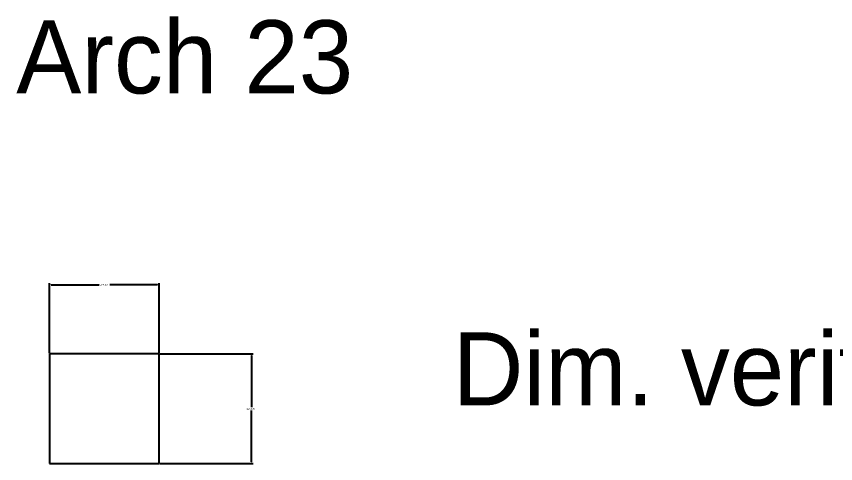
# Model space of a CAD drawing. Extents: x 857 to 1452, y -122 to 46.
# Drawn here: x 872.9 to 962.6, y -121.9 to -73 of the extents above; entities that cross this region are included whole.
import ezdxf

# ---------------------------------------------------------------- set-up
doc = ezdxf.new("R2010")
doc.units = 0
doc.header["$MEASUREMENT"] = 0
doc.header["$PDMODE"] = 32
doc.header["$PDSIZE"] = 0.38
doc.layers.get('DEFPOINTS').update_dxf_attribs({"linetype": 'CONTINUOUS'})
doc.layers.add('DEFAULT', color=7, linetype='CONTINUOUS')
doc.dimstyles.get("Standard").update_dxf_attribs({"dimtxt": 0.18, "dimasz": 0.18, "dimexe": 0.18, "dimexo": 0.0625, "dimgap": 0.09, "dimtad": 0, "dimtih": 1, "dimtoh": 1, "dimdec": 4, "dimzin": 0, "dimdsep": 46, "dimtxsty": 'Standard', "dimcen": 0.09, "dimadec": 0, "dimazin": 0, "dimtfac": 1, "dimtdec": 4, "dimtofl": 0, "dimtmove": 2, "dimatfit": 3, "dimfxl": 1, "dimtolj": 1, "dimtzin": 0, "dimarcsym": 0})

# ---------------------------------------------------------------- blocks, each defined once
blk = doc.blocks.new('*D5')
at = {"layer": 'DEFAULT', "color": 0}
for p, q in [((888.631, -109.932), (898.857, -109.932)), ((898.677, -110.112), (898.677, -115.752)), ((898.677, -121.752), (898.677, -116.112)), ((888.631, -121.932), (898.857, -121.932))]:
    blk.add_line(p, q, dxfattribs=at)
for points in [[(898.707, -110.112), (898.647, -110.112), (898.677, -109.932)], [(898.647, -121.752), (898.707, -121.752), (898.677, -121.932)]]:
    blk.add_solid(points, dxfattribs=at)
at = {"layer": 'DEFPOINTS', "color": 0}
for p in [(888.568, -109.932), (888.568, -121.932), (898.677, -121.932)]:
    blk.add_point(p, dxfattribs=at)
at = {"layer": 'DEFAULT', "color": 0, "linetype": 'Continuous'}
blk.add_text('12.0000', height=0.18, dxfattribs=at).set_placement((898.107, -116.022))
blk = doc.blocks.new('*D6')
at = {"layer": 'DEFAULT', "color": 0}
for p, q in [((876.568, -109.869), (876.568, -102.184)), ((876.748, -102.364), (881.959, -102.364)), ((888.388, -102.364), (883.177, -102.364)), ((888.568, -109.869), (888.568, -102.184))]:
    blk.add_line(p, q, dxfattribs=at)
for points in [[(876.748, -102.334), (876.748, -102.394), (876.568, -102.364)], [(888.388, -102.394), (888.388, -102.334), (888.568, -102.364)]]:
    blk.add_solid(points, dxfattribs=at)
at = {"layer": 'DEFPOINTS', "color": 0}
for p in [(888.568, -102.364), (876.568, -109.932), (888.568, -109.932)]:
    blk.add_point(p, dxfattribs=at)
at = {"layer": 'DEFAULT', "color": 0, "linetype": 'Continuous'}
blk.add_text('12.0000', height=0.18, dxfattribs=at).set_placement((881.998, -102.454))

msp = doc.modelspace()

# ---------------------------------------------------------------- linework, layer by layer
at = {"layer": 'DEFAULT'}
for p, q in [((888.56803, -109.9316), (876.56803, -109.9316)), ((876.56803, -109.9316), (876.56803, -121.9316)), ((888.56803, -121.9316), (888.56803, -109.9316)), ((876.56803, -121.9316), (888.56803, -121.9316))]:
    msp.add_line(p, q, dxfattribs=at)

# ---------------------------------------------------------------- texts
at = {"layer": 'DEFAULT', "linetype": 'Continuous'}
for s, p in [('Arch 23', (872.91737, -81.4503)), ('Dim. verification scale', (920.68483, -115.56584))]:
    msp.add_text(s, height=8, dxfattribs=at).set_placement(p)

# ---------------------------------------------------------------- dimensions: what is measured, and where the dimension line sits
at = {"layer": 'DEFAULT'}
dim = msp.add_linear_dim(base=(888.56803, -102.36368), p1=(876.56803, -109.9316), p2=(888.56803, -109.9316), dimstyle='Standard', dxfattribs=at)
dim.commit()
dim.dimension.update_dxf_attribs({"geometry": '*D6', "text_midpoint": (882.56803, -102.36368)})
dim = msp.add_linear_dim(base=(898.67724, -121.9316), p1=(888.56803, -109.9316), p2=(888.56803, -121.9316), angle=90, dimstyle='Standard', dxfattribs=at)
dim.commit()
dim.dimension.update_dxf_attribs({"geometry": '*D5', "text_midpoint": (898.67724, -115.9316)})

doc.saveas('drawing.dxf')
